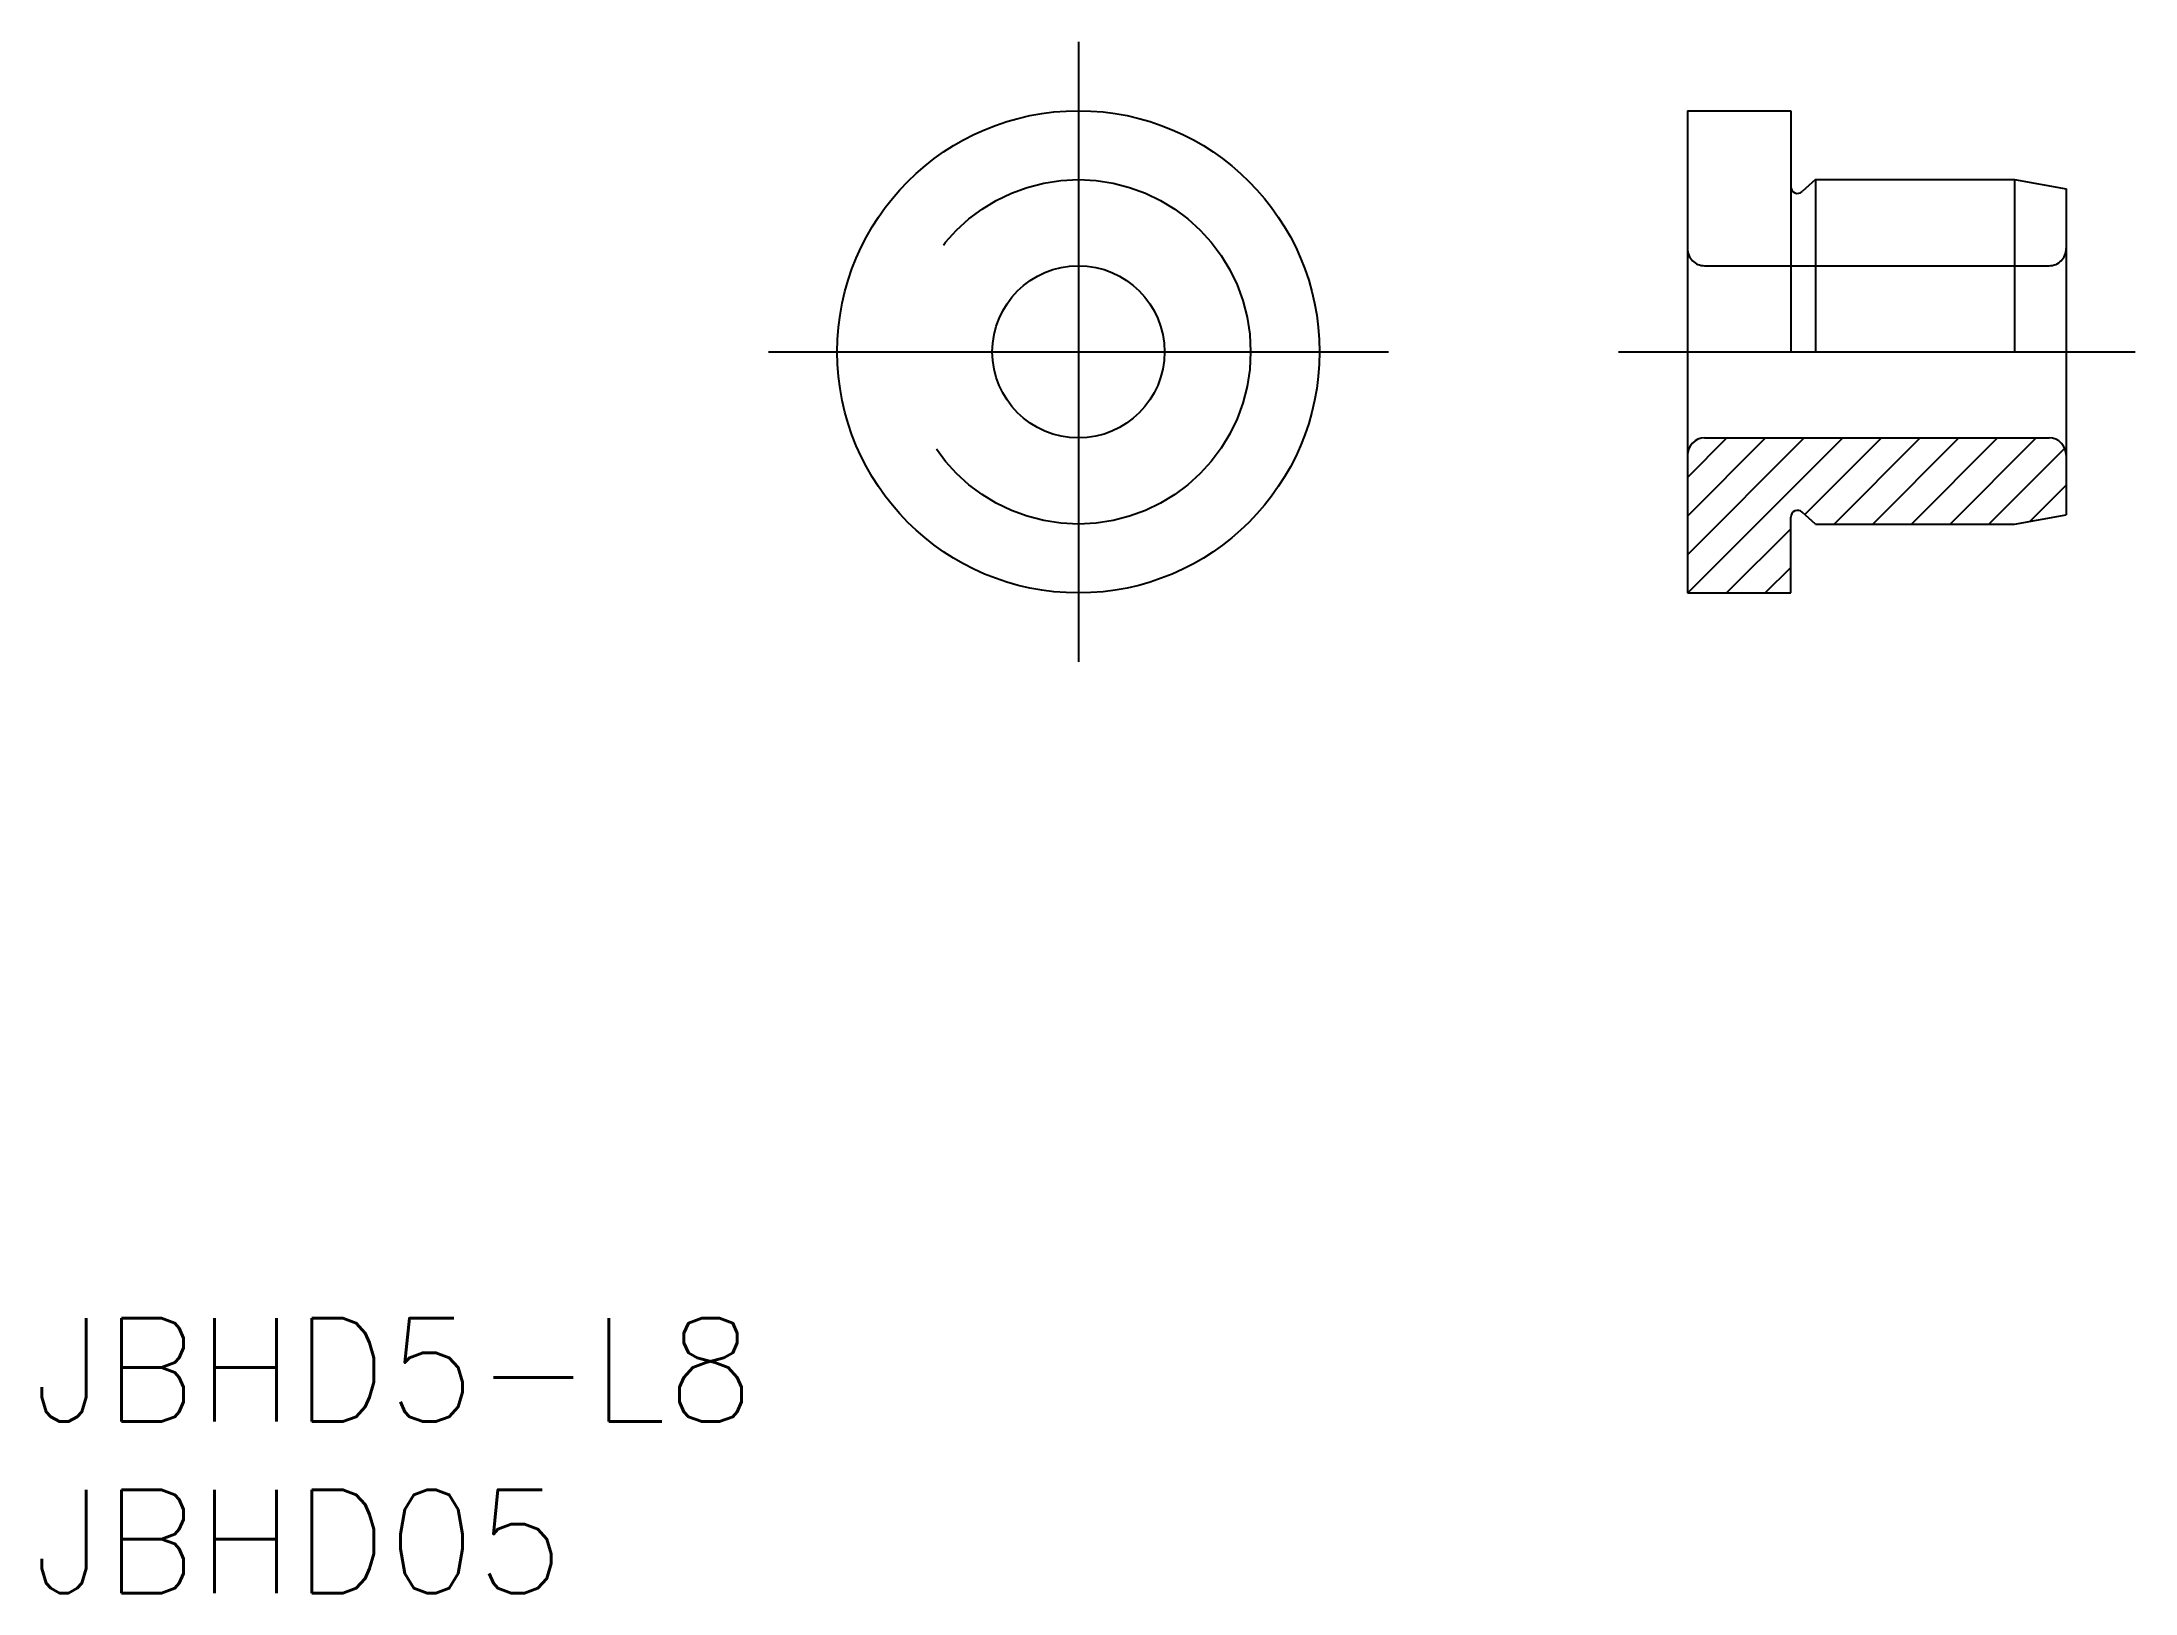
# Model space of a CAD drawing. Extents: x -30.1 to 30.7, y -36 to 9.
import ezdxf

# ---------------------------------------------------------------- set-up
doc = ezdxf.new("R2010")
doc.units = 0
doc.linetypes.add('CENTER', pattern=[50.8, 31.75, -6.35, 6.35, -6.35])
doc.linetypes.add('DASHED', pattern=[19.05, 12.7, -6.35])
doc.layers.get('0').update_dxf_attribs({"linetype": 'CONTINUOUS'})
doc.layers.add('CENTER', color=1, linetype='CENTER')
doc.styles.get("Standard").update_dxf_attribs({"font": 'txt.shx', "height": 3, "bigfont": 'bigfont.shx'})

msp = doc.modelspace()

# ---------------------------------------------------------------- linework, layer by layer
at = {"color": 7, "linetype": 'CONTINUOUS'}
for p, q in [((17.682, 7), (20.682, 7)), ((17.682, 7), (17.682, -7)), ((20.682, 7), (20.682, 0)), ((21.402, 5), (21.016, 4.652)), ((21.402, 5), (27.182, 5)), ((21.402, 5), (21.402, 0)), ((27.182, 5), (27.182, 0)), ((27.182, 5), (28.682, 4.736)), ((28.682, 4.736), (28.682, -4.736)), ((18.182, -2.5), (28.182, -2.5)), ((20.682, -7), (20.682, -4.8)), ((21.402, -5), (21.016, -4.652)), ((27.182, -5), (28.682, -4.736)), ((21.402, -5), (27.182, -5)), ((17.682, -7), (20.682, -7))]:
    msp.add_line(p, q, dxfattribs=at)
at = {"color": 3, "linetype": 'DASHED'}
msp.add_line((18.182, 2.5), (28.182, 2.5), dxfattribs=at)
at = {"color": 3, "linetype": 'CONTINUOUS'}
for p, q in [((17.682, -3.647), (18.828, -2.5)), ((17.682, -4.769), (19.951, -2.5)), ((17.682, -5.892), (21.073, -2.5)), ((17.696, -7), (22.196, -2.5)), ((21.095, -4.723), (23.318, -2.5)), ((21.941, -5), (24.441, -2.5)), ((23.063, -5), (25.563, -2.5)), ((24.186, -5), (26.686, -2.5)), ((25.308, -5), (27.808, -2.5)), ((26.431, -5), (28.637, -2.794)), ((27.633, -4.92), (28.682, -3.872)), ((18.818, -7), (20.682, -5.137)), ((19.941, -7), (20.682, -6.259))]:
    msp.add_line(p, q, dxfattribs=at)
at = {"color": 7, "linetype": 'CONTINUOUS'}
for radius in [7, 2.5]:
    msp.add_circle((0, 0), radius, dxfattribs=at)
at = {"color": 3, "linetype": 'DASHED'}
msp.add_circle((0, 0), 5, dxfattribs=at)
at = {"color": 7, "linetype": 'CONTINUOUS'}
for centre, radius, start, end in [((20.882, 4.8), 0.2, 180, 312.07502), ((18.182, -3), 0.5, 90, 180), ((28.182, -3), 0.5, 0, 90), ((20.882, -4.8), 0.2, 47.92498, 180)]:
    msp.add_arc(centre, radius, start, end, dxfattribs=at)
at = {"color": 3, "linetype": 'DASHED'}
for centre, start, end in [((18.182, 3), 180, 270), ((28.182, 3), 270, 0)]:
    msp.add_arc(centre, 0.5, start, end, dxfattribs=at)
at = {"layer": 'CENTER', "color": 1, "linetype": 'CENTER'}
for p, q in [((0, 9), (0, -9)), ((-9, 0), (9, 0)), ((15.682, 0), (30.682, 0))]:
    msp.add_line(p, q, dxfattribs=at)

# ---------------------------------------------------------------- texts
at = {"color": 7, "linetype": 'CONTINUOUS'}
for s, p in [('JBHD5-L8', (-30.353, -31.06)), ('JBHD05', (-30.353, -36.039))]:
    msp.add_text(s, height=3, dxfattribs=at).set_placement(p)

doc.saveas('drawing.dxf')
